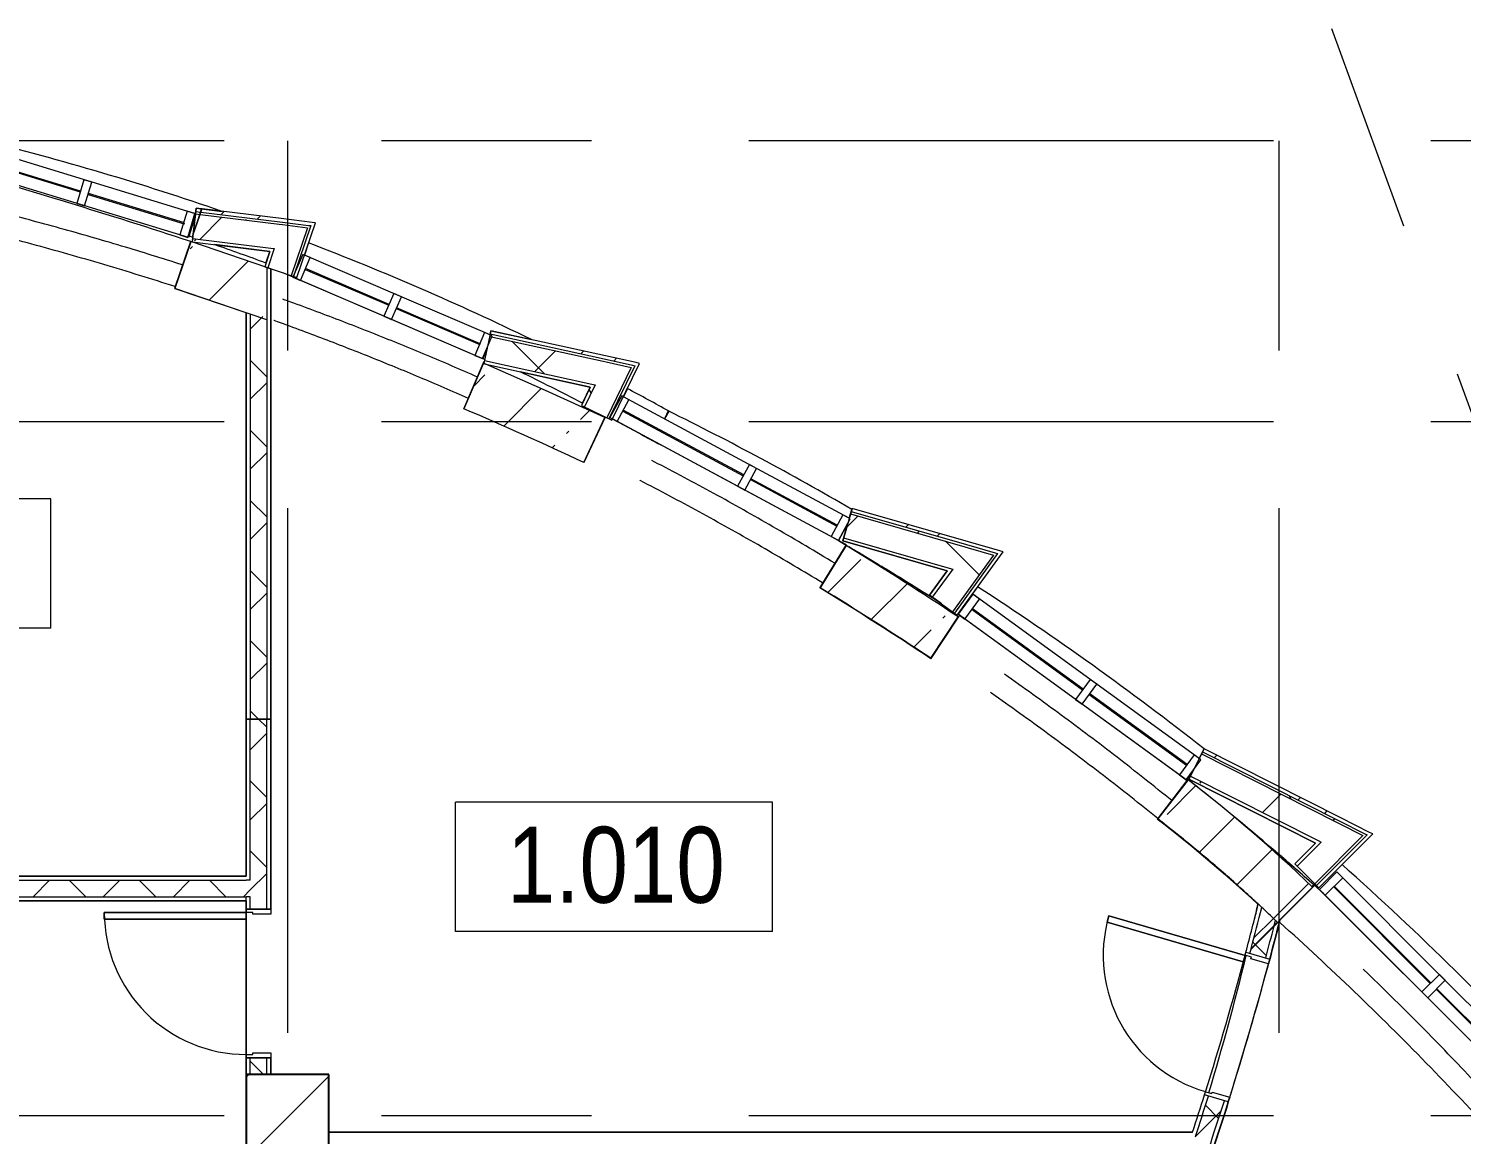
# Model space of a CAD drawing. Header units: millimetres. Extents: x 46431 to 216095, y -43515 to 31605.
# Drawn here: x 121366 to 130036, y 19405 to 26095 of the extents above; entities that cross this region are included whole.
import ezdxf

# ---------------------------------------------------------------- set-up
doc = ezdxf.new("R2010")
doc.units = ezdxf.units.MM
doc.linetypes.add('Осевые', pattern=[6350, 1270, -952.5, 3175, -952.5])
for name, color, linetype, lineweight in [('Двери', 7, 'Continuous', 9), ('Импосты витража', 7, 'Continuous', 9), ('Импосты витража-1', 7, 'Continuous', 18), ('Каркас_Импост', 7, 'Continuous', 9), ('Колонны', 7, 'Continuous', 9), ('Колонны-1', 7, 'Continuous', 25), ('Линии-1', 7, 'Осевые', 9), ('Марки помещений', 7, 'Continuous', 9), ('Общие ребра', 7, 'Continuous', 9), ('Оси-2', 7, 'Осевые', 9), ('Панель', 7, 'Continuous', 9), ('Перекрытия', 7, 'Continuous', 9), ('Стены', 7, 'Continuous', 9), ('Стены-1', 7, 'Continuous', 18), ('Штриховка разреза-3', 7, 'Continuous', 9)]:
    doc.layers.add(name, color=color, linetype=linetype, lineweight=lineweight)
doc.styles.add('Arial Narrow_1', font='Arial Narrow.ttf', dxfattribs={"height": 460})
pattern_1 = [(45, (0, 0), (-424.264, 424.264), [600, -100, 20, -100]), (45, (0, 424), (-424.264, 424.264), [])]
pattern_2 = [(45, (0, 0), (-212.13203, 212.13203), []), (135, (0, 0), (-212.13203, -212.13203), [])]
pattern_3 = [(45, (0, 0), (-502.8943, 502.8943), []), (45, (0, 762), (-502.8943, 502.8943), [])]
pattern_4 = [(0, (0, 0), (812.8, 203.2), [67.056, -542.544, 67.056, -542.544, -3251.2]), (0, (0, 0), (812.8, 203.2), [-1219.2, 67.056, -1152.144, 67.056, -542.544, -1422.4]), (0, (0, 0), (812.8, 203.2), [-3048, 67.056, -339.344, 67.056, -948.944]), (120, (304.8, 101.6), (-582.37636, 602.30545), [67.056, -542.544, 67.056, -542.544, -3251.2]), (120, (304.8, 101.6), (-582.37636, 602.30545), [-1219.2, 67.056, -1152.144, 67.056, -542.544, -1422.4]), (120, (304.8, 101.6), (-582.37636, 602.30545), [-3048, 67.056, -339.344, 67.056, -948.944]), (240, (406.4, 508), (-230.42364, -805.50545), [67.056, -542.544, 67.056, -542.544, -3251.2]), (240, (406.4, 508), (-230.42364, -805.50545), [-1219.2, 67.056, -1152.144, 67.056, -542.544, -1422.4]), (240, (406.4, 508), (-230.42364, -805.50545), [-3048, 67.056, -339.344, 67.056, -948.944])]
pattern_5 = [(45, (0, 0), (-707.107, 707.107), []), (135, (0, 0), (-707.107, -707.107), [])]

# ---------------------------------------------------------------- blocks, each defined once
blk = doc.blocks.new('Дверь - Однопольная - ДВ4__21х9-6240676-План 1-го этажа на отм_ -6_000')
at = {"layer": 'Двери'}
for p, q in [((-429, -75), (-389, -75)), ((-429, -933), (-429, -75)), ((-389, -75), (-389, -933)), ((-389, -933), (-429, -933))]:
    blk.add_line(p, q, dxfattribs=at)
blk.add_arc((-429, -75), 858, 270, 0, dxfattribs=at)
at = {"layer": 'Каркас_Импост'}
for p, q in [((-450, 75), (-420, 75)), ((-450, -75), (-450, 75)), ((-420, 75), (-420, -35)), ((420, 75), (450, 75)), ((420, -35), (420, 75)), ((450, 75), (450, -75)), ((-430, -75), (-450, -75)), ((-430, -35), (-430, -75)), ((-420, -35), (-430, -35)), ((430, -35), (420, -35)), ((430, -75), (430, -35)), ((450, -75), (430, -75))]:
    blk.add_line(p, q, dxfattribs=at)
at = {"layer": 'Панель'}
for p, q in [((-389, -75), (-429, -75)), ((-429, -75), (-429, -933)), ((-389, -933), (-389, -75)), ((-429, -933), (-389, -933))]:
    blk.add_line(p, q, dxfattribs=at)
blk = doc.blocks.new('Колонна 26 - Колонна 40-55-736017-План 1-го этажа на отм_ -6_000')
at = {"layer": 'Колонны'}
h = blk.add_hatch(dxfattribs=at)
h.set_pattern_fill('FP_27', color=256, style=0, pattern_type=2)
h.set_pattern_definition([(45, (-51000, -42800), (-493.914, 493.914), []), (45, (-50506.1, -42800), (-493.914, 493.914), [873.125, -174.625, 6.706, -167.919])])
h.paths.add_polyline_path([(71979.5, -23532.9), (72181.6, -23532.9), (72181.6, -23032.9), (71681.6, -23032.9), (71681.6, -23532.9)], flags=0)
at = {"layer": 'Колонны-1'}
for p, q in [((72181.6, -23032.9), (71681.6, -23032.9)), ((71681.6, -23032.9), (71681.6, -23532.9)), ((72181.6, -23532.9), (72181.6, -23032.9)), ((71681.6, -23532.9), (72181.6, -23532.9))]:
    blk.add_line(p, q, dxfattribs=at)
blk = doc.blocks.new('Прямоугольный импост - Прямоугольный черный-8339311-План 1-го этажа на отм_ -6_000')
at = {"layer": 'Импосты витража'}
for p, q in [((126991.7, 22552), (127079.9, 22673.3)), ((127809.6, 22143.1), (127079.9, 22673.3)), ((127721.4, 22021.8), (126991.7, 22552))]:
    blk.add_line(p, q, dxfattribs=at)
blk = doc.blocks.new('Прямоугольный импост - Прямоугольный черный-8339178-План 1-го этажа на отм_ -6_000')
at = {"layer": 'Импосты витража-1'}
for p, q in [((-50, 75), (0, 75)), ((-50, -75), (-50, 75)), ((0, 75), (0, -75)), ((0, -75), (-50, -75))]:
    blk.add_line(p, q, dxfattribs=at)
blk = doc.blocks.new('Прямоугольный импост - Прямоугольный черный-8339181-План 1-го этажа на отм_ -6_000')
at = {"layer": 'Импосты витража-1'}
for p, q in [((0, 75), (-50, 75)), ((-50, 75), (-50, -75)), ((0, -75), (0, 75)), ((-50, -75), (0, -75))]:
    blk.add_line(p, q, dxfattribs=at)
blk = doc.blocks.new('Прямоугольный импост - Прямоугольный черный-8339317-План 1-го этажа на отм_ -6_000')
at = {"layer": 'Импосты витража'}
for p, q in [((128449.5, 21678.3), (127809.6, 22143.1)), ((128371.1, 21549.8), (127721.4, 22021.8)), ((128415.2, 21610.4), (128371.1, 21549.8))]:
    blk.add_line(p, q, dxfattribs=at)
blk = doc.blocks.new('Прямоугольный импост - Прямоугольный черный-8339168-План 1-го этажа на отм_ -6_000')
at = {"layer": 'Импосты витража-1'}
for p, q in [((-25, 75), (25, 75)), ((-25, -75), (-25, 75)), ((25, 75), (25, -75)), ((25, -75), (-25, -75))]:
    blk.add_line(p, q, dxfattribs=at)
blk = doc.blocks.new('Прямоугольный импост - Прямоугольный черный-V12-План 1-го этажа на отм_ -6_000')
at = {"layer": 'Импосты витража'}
for p, q in [((125749.2, 23446.5), (124964.9, 23868.2)), ((125678.1, 23314.4), (124898.6, 23733.5))]:
    blk.add_line(p, q, dxfattribs=at)
blk = doc.blocks.new('Прямоугольный импост - Прямоугольный черный-8339328-План 1-го этажа на отм_ -6_000')
at = {"layer": 'Импосты витража'}
for p, q in [((126331.9, 23133.2), (125749.2, 23446.5)), ((126266.5, 22998), (125678.1, 23314.4)), ((126323.5, 23103.9), (126266.5, 22998))]:
    blk.add_line(p, q, dxfattribs=at)
blk = doc.blocks.new('Прямоугольный импост - Прямоугольный черный-8339330-План 1-го этажа на отм_ -6_000')
at = {"layer": 'Импосты витража'}
for p, q in [((123598.4, 24482.6), (123034.4, 24725)), ((122964.9, 24591.7), (122966.8, 24596)), ((123539.1, 24344.8), (122964.9, 24591.7))]:
    blk.add_line(p, q, dxfattribs=at)
blk = doc.blocks.new('Прямоугольный импост - Прямоугольный черный-8339337-План 1-го этажа на отм_ -6_000')
at = {"layer": 'Импосты витража-1'}
for p, q in [((-50, 75), (0, 75)), ((-50, -75), (-50, 75)), ((0, 75), (0, -75)), ((0, -75), (-50, -75))]:
    blk.add_line(p, q, dxfattribs=at)
blk = doc.blocks.new('Прямоугольный импост - Прямоугольный черный-8339333-План 1-го этажа на отм_ -6_000')
at = {"layer": 'Импосты витража'}
for p, q in [((124158, 24242.1), (123598.4, 24482.6)), ((124113.3, 24098), (123539.1, 24344.8)), ((124140, 24160.1), (124113.3, 24098))]:
    blk.add_line(p, q, dxfattribs=at)
blk = doc.blocks.new('Прямоугольный импост - Прямоугольный черный-8339345-План 1-го этажа на отм_ -6_000')
at = {"layer": 'Импосты витража'}
for p, q in [((121027.1, 25230.2), (121070.9, 25373.6)), ((121724.1, 25174), (121070.9, 25373.6)), ((121680.2, 25030.5), (121027.1, 25230.2))]:
    blk.add_line(p, q, dxfattribs=at)
blk = doc.blocks.new('Прямоугольный импост - Прямоугольный черный-8339352-План 1-го этажа на отм_ -6_000')
at = {"layer": 'Импосты витража-1'}
for p, q in [((-50, 75), (0, 75)), ((-50, -75), (-50, 75)), ((0, 75), (0, -75)), ((0, -75), (-50, -75))]:
    blk.add_line(p, q, dxfattribs=at)
blk = doc.blocks.new('Прямоугольный импост - Прямоугольный черный-8339348-План 1-го этажа на отм_ -6_000')
at = {"layer": 'Импосты витража'}
for p, q in [((122375.8, 24974.7), (121724.1, 25174)), ((122333.4, 24830.8), (121680.2, 25030.5)), ((122374.8, 24966.2), (122333.4, 24830.8))]:
    blk.add_line(p, q, dxfattribs=at)
blk = doc.blocks.new('Прямоугольный импост - Прямоугольный черный-8339349-План 1-го этажа на отм_ -6_000')
at = {"layer": 'Импосты витража-1'}
for p, q in [((-25, 75), (25, 75)), ((-25, -75), (-25, 75)), ((25, 75), (25, -75)), ((25, -75), (-25, -75))]:
    blk.add_line(p, q, dxfattribs=at)
blk = doc.blocks.new('Прямоугольный импост - Прямоугольный черный-8339395-План 1-го этажа на отм_ -6_000')
at = {"layer": 'Импосты витража'}
for p, q in [((130540.9, 19734.6), (129920.8, 20354.7)), ((130434.9, 19628.5), (129814.7, 20248.6))]:
    blk.add_line(p, q, dxfattribs=at)
blk = doc.blocks.new('Дверь - Однопольная - ДВ11__21х9-V29-План 1-го этажа на отм_ -6_000')
at = {"layer": 'Двери'}
for p, q in [((-429, -75), (-389, -75)), ((-429, -933), (-429, -75)), ((-389, -75), (-389, -933)), ((-389, -933), (-429, -933))]:
    blk.add_line(p, q, dxfattribs=at)
blk.add_arc((-429, -75), 858, 270, 0, dxfattribs=at)
at = {"layer": 'Каркас_Импост'}
for p, q in [((-450, 75), (-420, 75)), ((-450, -75), (-450, 75)), ((-420, 75), (-420, -35)), ((420, 75), (450, 75)), ((420, -35), (420, 75)), ((450, 75), (450, -75)), ((-430, -75), (-450, -75)), ((-430, -35), (-430, -75)), ((-420, -35), (-430, -35)), ((430, -35), (420, -35)), ((430, -75), (430, -35)), ((450, -75), (430, -75))]:
    blk.add_line(p, q, dxfattribs=at)
at = {"layer": 'Панель'}
for p, q in [((-389, -75), (-429, -75)), ((-429, -75), (-429, -933)), ((-389, -933), (-389, -75)), ((-429, -933), (-389, -933))]:
    blk.add_line(p, q, dxfattribs=at)
blk = doc.blocks.new('Марка помещения_Р - Марка помещения-4575829-План 1-го этажа на отм_ -6_000')
at = {"layer": 'Марки помещений'}
for p, q in [((-4.79375, -1.95625), (-4.79375, 1.95625)), ((4.79375, 1.95625), (-4.79375, 1.95625)), ((4.79375, -1.95625), (4.79375, 1.95625)), ((4.79375, -1.95625), (-4.79375, -1.95625))]:
    blk.add_line(p, q, dxfattribs=at)

msp = doc.modelspace()

# ---------------------------------------------------------------- hatches: boundary and pattern name
at = {"layer": 'Штриховка разреза-3'}
h = msp.add_hatch(dxfattribs=at)
h.set_pattern_fill('FP_6', color=256, style=0, pattern_type=2)
h.set_pattern_definition(pattern_5)
h.paths.add_polyline_path([(122852.4, 24764.3), (122901.8, 24909.4), (122403.1, 24970.6), (122359.6, 24843), (122357.5, 24825.1), (122832.1, 24766.8)], flags=0)
h.paths.add_polyline_path([(122360.8, 24852.7), (122401.1, 24970.9), (122375.7, 24974)], flags=0)
h = msp.add_hatch(dxfattribs=at)
h.set_pattern_fill('FP_5', color=256, style=0, pattern_type=2)
h.set_pattern_definition(pattern_4)
h.paths.add_polyline_path([(123053.9, 24890.7), (123058.9, 24905.2), (122408.1, 24985.1), (122403.1, 24970.6), (122901.8, 24909.4)], flags=0)
h.paths.add_polyline_path([(122401.1, 24970.9), (122406.1, 24985.4), (122377.6, 24988.9), (122375.7, 24974)], flags=0)
h = msp.add_hatch(dxfattribs=at)
h.set_pattern_fill('FP_3', color=256, style=0, pattern_type=2)
h.set_pattern_definition(pattern_3)
h.paths.add_polyline_path([(123074.1, 24903.4), (123080.7, 24922.7), (122414.7, 25004.5), (122408.1, 24985.1), (123058.9, 24905.2)], flags=0)
h.paths.add_polyline_path([(122406.1, 24985.4), (122412.6, 25004.7), (122380, 25008.7), (122377.6, 24988.9)], flags=0)
h = msp.add_hatch(dxfattribs=at)
h.set_pattern_fill('FP_4', color=256, style=0, pattern_type=2)
h.set_pattern_definition(pattern_1)
h.paths.add_polyline_path([(122806.6, 24333.6), (122806.6, 24650.5), (122347.1, 24806.2), (122250.6, 24523), (122706.6, 24367.7)], flags=0)
h = msp.add_hatch(dxfattribs=at)
h.set_pattern_fill('FP_5', color=256, style=0, pattern_type=2)
h.set_pattern_definition(pattern_4)
h.paths.add_polyline_path([(122825.5, 24747.5), (122832.1, 24766.8), (122357.5, 24825.1), (122355, 24805.3), (122819.6, 24748.2)], flags=0)
h = msp.add_hatch(dxfattribs=at)
h.set_pattern_fill('FP_1', color=256, style=0, pattern_type=2)
h.set_pattern_definition(pattern_2)
h.paths.add_polyline_path([(122706.6, 21917.1), (122806.6, 21917.1), (122806.6, 24333.6), (122706.6, 24367.7), (122706.6, 22294.7)], flags=0)
h = msp.add_hatch(dxfattribs=at)
h.set_pattern_fill('FP_6', color=256, style=0, pattern_type=2)
h.set_pattern_definition(pattern_5)
h.paths.add_polyline_path([(124793.9, 23939.7), (124861.6, 24078.4), (124156.1, 24233.4), (124123.9, 24086.9), (124773.8, 23944.1)], flags=0)
h = msp.add_hatch(dxfattribs=at)
h.set_pattern_fill('FP_3', color=256, style=0, pattern_type=2)
h.set_pattern_definition(pattern_3)
h.paths.add_polyline_path([(125034.2, 24055.9), (125043.2, 24074.4), (124163.6, 24267.6), (124159.3, 24248), (125019.1, 24059.2)], flags=0)
h = msp.add_hatch(dxfattribs=at)
h.set_pattern_fill('FP_4', color=256, style=0, pattern_type=2)
h.set_pattern_definition(pattern_1)
h.paths.add_polyline_path([(124725.3, 23469.8), (124852.6, 23741.5), (124493.6, 23906.1), (124117.9, 24070.6), (123999.9, 23794.9), (124364, 23635.4), (124612.6, 23521.5)], flags=0)
h = msp.add_hatch(dxfattribs=at)
h.set_pattern_fill('FP_5', color=256, style=0, pattern_type=2)
h.set_pattern_definition(pattern_4)
h.paths.add_polyline_path([(124728.9, 23806.4), (124793.9, 23939.7), (124773.8, 23944.1), (124710.9, 23815.1)], flags=0)
h = msp.add_hatch(dxfattribs=at)
h.set_pattern_fill('FP_6', color=256, style=0, pattern_type=2)
h.set_pattern_definition(pattern_5)
h.paths.add_polyline_path([(126957.7, 22825.1), (127051.5, 22954.2), (126339.1, 23158.5), (126297.8, 23014.3), (126937.2, 22831)], flags=0)
h = msp.add_hatch(dxfattribs=at)
h.set_pattern_fill('FP_5', color=256, style=0, pattern_type=2)
h.set_pattern_definition(pattern_4)
h.paths.add_polyline_path([(127204.9, 22910.2), (127214.3, 22923.1), (126343.3, 23172.9), (126339.1, 23158.5), (127051.5, 22954.2)], flags=0)
h = msp.add_hatch(dxfattribs=at)
h.set_pattern_fill('FP_3', color=256, style=0, pattern_type=2)
h.set_pattern_definition(pattern_3)
h.paths.add_polyline_path([(127229.7, 22918.7), (127242.2, 22936), (126348.8, 23192.1), (126343.3, 23172.9), (127214.3, 22923.1)], flags=0)
h = msp.add_hatch(dxfattribs=at)
h.set_pattern_fill('FP_4', color=256, style=0, pattern_type=2)
h.set_pattern_definition(pattern_1)
h.paths.add_polyline_path([(126825.6, 22285.3), (126991.3, 22535.3), (126653.7, 22754.8), (126312.2, 22968.2), (126155.5, 22712.4), (126492.5, 22501.8), (126811, 22294.7)], flags=0)
h = msp.add_hatch(dxfattribs=at)
h.set_pattern_fill('FP_6', color=256, style=0, pattern_type=2)
h.set_pattern_definition(pattern_5)
h.paths.add_polyline_path([(126955.7, 22567.1), (127204.9, 22910.2), (127051.5, 22954.2), (126834.3, 22655.3), (126908.5, 22601.4)], flags=0)
h = msp.add_hatch(dxfattribs=at)
h.set_pattern_fill('FP_1', color=256, style=0, pattern_type=2)
h.set_pattern_definition(pattern_2)
h.paths.add_polyline_path([(122706.6, 19767.1), (122806.6, 19767.1), (122806.6, 19867.1), (122706.6, 19867.1), (122706.6, 19841.2)], flags=0)
h.paths.add_polyline_path([(122806.6, 20767.1), (122806.6, 21917.1), (122706.6, 21917.1), (122706.6, 20767.1)], flags=0)
h = msp.add_hatch(dxfattribs=at)
h.set_pattern_fill('FP_6', color=256, style=0, pattern_type=2)
h.set_pattern_definition(pattern_5)
h.paths.add_polyline_path([(129188.1, 21172.3), (129299.8, 21284), (128463.7, 21706.5), (128396.1, 21572.7), (129169.3, 21181.8)], flags=0)
h = msp.add_hatch(dxfattribs=at)
h.set_pattern_fill('FP_5', color=256, style=0, pattern_type=2)
h.set_pattern_definition(pattern_4)
h.paths.add_polyline_path([(129440.7, 21212.8), (129451.8, 21223.9), (128470.5, 21719.9), (128463.7, 21706.5), (129336.4, 21265.5)], flags=0)
h = msp.add_hatch(dxfattribs=at)
h.set_pattern_fill('FP_3', color=256, style=0, pattern_type=2)
h.set_pattern_definition(pattern_3)
h.paths.add_polyline_path([(129465.9, 21216.8), (129480.8, 21231.7), (128479.5, 21737.8), (128470.5, 21719.9), (129451.8, 21223.9)], flags=0)
h = msp.add_hatch(dxfattribs=at)
h.set_pattern_fill('FP_4', color=256, style=0, pattern_type=2)
h.set_pattern_definition(pattern_1)
h.paths.add_polyline_path([(128923, 20688.1), (129135.2, 20900.3), (128892, 21126.2), (128640.8, 21343), (128381.9, 21550.6), (128198.6, 21313.1), (128406.6, 21147.4), (128609.6, 20975.5), (128869.9, 20738.8), (128917.2, 20693.7)], flags=0)
h = msp.add_hatch(dxfattribs=at)
h.set_pattern_fill('FP_5', color=256, style=0, pattern_type=2)
h.set_pattern_definition(pattern_4)
h.paths.add_polyline_path([(129154.4, 21167), (129169.3, 21181.8), (128396.1, 21572.7), (128387.1, 21554.8), (128912.6, 21289.2)], flags=0)
h = msp.add_hatch(dxfattribs=at)
h.set_pattern_fill('FP_1', color=256, style=0, pattern_type=2)
h.set_pattern_definition(pattern_2)
h.paths.add_polyline_path([(122681.6, 20842.1), (122706.6, 20842.1), (122706.6, 20942.1), (118581.6, 20942.1), (118581.6, 20842.1), (122555.7, 20842.1)], flags=0)
h = msp.add_hatch(dxfattribs=at)
h.set_pattern_fill('FP_1', color=256, style=0, pattern_type=2)
h.set_pattern_definition(pattern_2)
h.paths.add_polyline_path([(124458.9, 12388.3), (124558.9, 12499.5), (124807.8, 12783.9), (125051.2, 13073), (124971.6, 13133.7), (124674.7, 12783.4), (124458.9, 12537.7), (124458.9, 12480.7)], flags=0)
h.paths.add_polyline_path([(125960.6, 14265.9), (126187.6, 14596), (126407.8, 14930.6), (126321.6, 14981.5), (126104.6, 14651.8), (125881, 14326.6), (125946, 14277)], flags=0)
h.paths.add_polyline_path([(127170.2, 16222.4), (127390.8, 16643.7), (127601, 17070.1), (127509.1, 17109.8), (127301.6, 16689), (127084, 16273.3)], flags=0)
h.paths.add_polyline_path([(128195.1, 18447.5), (128338.8, 18831.4), (128488.8, 19262.3), (128601.9, 19607.9), (128505.8, 19635.8), (128393.8, 19292.1), (128300.9, 19022.4), (128151.3, 18614.5), (128103.2, 18487.1)], flags=0)
h.paths.add_polyline_path([(128852.7, 20472.3), (128902.8, 20665.1), (128763.4, 20525.7), (128756.6, 20500.1)], flags=0)
h.paths.add_polyline_path([(128764.4, 20529.5), (128903.8, 20668.9), (128911.4, 20699.2), (128828.1, 20778.1), (128796.7, 20653.7)], flags=0)

# ---------------------------------------------------------------- linework, layer by layer
at = {"layer": 'Линии-1'}
for centre, radius, start, end in [((116604.2, 7000), 18560, 72.13819, 76.90684), ((116549.6, 6892.9), 18540, 72.08613, 77.67342), ((116604.2, 7000), 18560, 66.24008, 70.39046), ((116549.6, 6892.9), 18540, 66.21279, 70.1889), ((116604.2, 7000), 18560, 58.70812, 63.7646), ((116549.6, 6892.9), 18540, 58.73863, 63.7508), ((116604.2, 7000), 18560, 51.00062, 56.22624), ((116549.6, 6892.9), 18540, 51.06793, 56.26689), ((116549.6, 6892.9), 18540, 49.23167, 50.72868), ((116604.2, 7000), 18560, 42.31617, 47.98479), ((116549.6, 6892.9), 18540, 32.89562, 48.07243)]:
    msp.add_arc(centre, radius, start, end, dxfattribs=at)
at = {"layer": 'Общие ребра'}
for p, q in [((122375.7, 24974), (122401.1, 24970.9)), ((122377.6, 24988.9), (122406.1, 24985.4)), ((122401.1, 24970.9), (122406.1, 24985.4)), ((122403.1, 24970.6), (122408.1, 24985.1)), ((122406.1, 24985.4), (122412.6, 25004.7)), ((122408.1, 24985.1), (122414.7, 25004.5)), ((122408.1, 24985.1), (122886.5, 24926.4)), ((122359.6, 24843), (122403.1, 24970.6)), ((122360.8, 24852.7), (122401.1, 24970.9)), ((122403.1, 24970.6), (122881.5, 24911.9)), ((122881.5, 24911.9), (122901.8, 24909.4)), ((122886.5, 24926.4), (123058.9, 24905.2)), ((122901.8, 24909.4), (123053.9, 24890.7)), ((123053.9, 24890.7), (122954.9, 24600)), ((123074.1, 24903.4), (122969.1, 24595.2)), ((123058.9, 24905.2), (123074.1, 24903.4)), ((122347.1, 24806.2), (122250.6, 24523)), ((122357.5, 24825.1), (122832.1, 24766.8)), ((122852.4, 24764.3), (122812.9, 24648.4)), ((122832.1, 24766.8), (122852.4, 24764.3)), ((122806.6, 24650.5), (122806.6, 24333.6)), ((122831.6, 24642), (122833.6, 24641.3)), ((122250.6, 24523), (122679.6, 24376.9)), ((122706.6, 24367.7), (122681.6, 24376.2)), ((122806.6, 24333.6), (122706.6, 24367.7)), ((122706.6, 24367.7), (122706.6, 21917.1)), ((122806.6, 24333.6), (122806.6, 21917.1)), ((124156.1, 24233.4), (124841.5, 24082.9)), ((124159.3, 24248), (124848.2, 24096.7)), ((124117.9, 24070.6), (123999.9, 23794.9)), ((124131.9, 24064.6), (124120.2, 24069.7)), ((124120.2, 24069.7), (124131.9, 24064.6)), ((124123.9, 24086.9), (124773.8, 23944.1)), ((124841.5, 24082.9), (124861.6, 24078.4)), ((124848.2, 24096.7), (125019.1, 24059.2)), ((124861.6, 24078.4), (125012.3, 24045.3)), ((125012.3, 24045.3), (124863.7, 23740.6)), ((125034.2, 24055.9), (124877.2, 23734)), ((125019.1, 24059.2), (125034.2, 24055.9)), ((124793.9, 23939.7), (124728.9, 23806.4)), ((124773.8, 23944.1), (124793.9, 23939.7)), ((124725.3, 23469.8), (124852.6, 23741.5)), ((126339.1, 23158.5), (127031, 22960.1)), ((126343.3, 23172.9), (127040.4, 22973)), ((126297.8, 23014.3), (126937.2, 22831)), ((126312.2, 22968.2), (126155.5, 22712.4)), ((127204.9, 22910.2), (126955.7, 22567.1)), ((127229.7, 22918.7), (126967.8, 22558.3)), ((127031, 22960.1), (127051.5, 22954.2)), ((127040.4, 22973), (127214.3, 22923.1)), ((127051.5, 22954.2), (127204.9, 22910.2)), ((127214.3, 22923.1), (127229.7, 22918.7)), ((126957.7, 22825.1), (126834.3, 22655.3)), ((126937.2, 22831), (126957.7, 22825.1)), ((126825.6, 22285.3), (126991.3, 22535.3)), ((122706.6, 20942.1), (122706.6, 21917.1)), ((122806.6, 20767.1), (122806.6, 21917.1)), ((122831.6, 20767.1), (122831.6, 21917.1)), ((128463.7, 21706.5), (129281, 21293.5)), ((128470.5, 21719.9), (129292.1, 21304.7)), ((128381.9, 21550.6), (128198.6, 21313.1)), ((128396.1, 21572.7), (129169.3, 21181.8)), ((129281, 21293.5), (129299.8, 21284)), ((129292.1, 21304.7), (129451.8, 21223.9)), ((129299.8, 21284), (129440.7, 21212.8)), ((129188.1, 21172.3), (129042.4, 21026.6)), ((129440.7, 21212.8), (129148.5, 20920.6)), ((129465.9, 21216.8), (129159.1, 20910)), ((129169.3, 21181.8), (129188.1, 21172.3)), ((129451.8, 21223.9), (129465.9, 21216.8)), ((118606.6, 20942.1), (122681.6, 20942.1)), ((122706.6, 20942.1), (122681.6, 20942.1)), ((128938.3, 20703.4), (129135.2, 20900.3)), ((118606.6, 20842.1), (122681.6, 20842.1)), ((122681.6, 20817.1), (122681.6, 20842.1)), ((122706.6, 20842.1), (122681.6, 20842.1)), ((122681.6, 20817.1), (122681.6, 20767.1)), ((122706.6, 20767.1), (122706.6, 20842.1)), ((128763.4, 20525.7), (128902.8, 20665.1)), ((128903.8, 20668.9), (128764.4, 20529.5)), ((128902.8, 20665.1), (128937.3, 20699.6)), ((128903.8, 20668.9), (128911.4, 20699.2)), ((128923, 20688.1), (128903.8, 20668.9)), ((128756.6, 20500.1), (128763.4, 20525.7)), ((128763.4, 20525.7), (128764.4, 20529.5)), ((128764.4, 20529.5), (128763.4, 20525.7)), ((122681.6, 19867.1), (122681.6, 19767.1)), ((122706.6, 19767.1), (122706.6, 19867.1)), ((122806.6, 19767.1), (122806.6, 19867.1)), ((122831.6, 19767.1), (122831.6, 19867.1))]:
    msp.add_line(p, q, dxfattribs=at)
for centre, radius, start, end in [((110033.6, 25464.8), 19345, 345.15082, 346.03901), ((110033.6, 25464.8), 19370, 345.23905, 345.99803), ((122821.6, 14348.7), 8798.6, 46.94779, 47.13389), ((122821.6, 14348.7), 8798.6, 46.20077, 46.94779), ((110033.6, 25464.8), 19470, 345.14227, 345.72861), ((110033.6, 25464.8), 19495, 345.14057, 345.85199), ((110033.6, 25464.8), 19495, 345.14057, 345.85199), ((122821.6, 14348.7), 8798.6, 46.09647, 46.20077), ((110033.6, 25464.8), 19470, 338.87427, 342.49354), ((110033.6, 25464.8), 19495, 338.87144, 342.49524), ((110033.6, 25464.8), 19495, 338.87144, 342.49524), ((110035.3, 25464.2), 19343.3, 341.78274, 342.485), ((110028.6, 25466.4), 19375.3, 341.7294, 342.4866)]:
    msp.add_arc(centre, radius, start, end, dxfattribs=at)
at = {"layer": 'Оси-2'}
for p, q in [((129251.3, 26095.3), (153940.5, -41737.8)), ((150171.6, 25417.1), (50527.1, 25417.1)), ((122931.6, 25417.1), (122931.6, -41737.8)), ((128931.6, 25417.1), (128931.6, -41733.9)), ((150171.6, 23717.1), (50565.6, 23717.1)), ((150171.6, 19517.1), (50527.1, 19517.1))]:
    msp.add_line(p, q, dxfattribs=at)
at = {"layer": 'Перекрытия'}
for p, q in [((122831.6, 24642), (122831.6, 21917.1)), ((124125.3, 24092.9), (122909.5, 24615.5)), ((122681.6, 24376.2), (122250.3, 24523.1)), ((122681.6, 20967.1), (122681.6, 24376.2)), ((123999.9, 23794.9), (124122.9, 24082.4)), ((124854.3, 23745.2), (124725.3, 23469.8)), ((126314.7, 22972.1), (124898.6, 23733.5)), ((126155.5, 22712.4), (126314.7, 22972.1)), ((126998.9, 22546.7), (126825.6, 22285.3)), ((126998.1, 22545.6), (126987.8, 22552.3)), ((128377.6, 21545), (126998.9, 22546.7)), ((122831.6, 21917.1), (122831.6, 20767.1)), ((128198.6, 21313.1), (128377.6, 21545)), ((128396.4, 21540.5), (128376.1, 21556.6)), ((128537.4, 21427.5), (128534.3, 21430)), ((118606.6, 20967.1), (122681.6, 20967.1)), ((129144.8, 20918.6), (129131, 20904.2)), ((129149.1, 20914.2), (129144.8, 20918.6)), ((130456.3, 19607.1), (129150.4, 20913)), ((122681.6, 20817.1), (118456.6, 20817.1)), ((122681.6, 19767.1), (122681.6, 20817.1)), ((122831.6, 20767.1), (122681.6, 20767.1)), ((122681.6, 20767.1), (122681.6, 19867.1)), ((122681.6, 19867.1), (122831.6, 19867.1)), ((122831.6, 19867.1), (122831.6, 19767.1)), ((122681.6, 19267.1), (122681.6, 19767.1)), ((122831.6, 19767.1), (123181.6, 19767.1)), ((123181.6, 19767.1), (123181.6, 19417.1)), ((123181.6, 19417.1), (128409, 19417.1))]:
    msp.add_line(p, q, dxfattribs=at)
for centre, radius, start, end in [((110043.2, -12766.3), 39536.7, 71.8684, 74.13336), ((114663, 1981.5), 23727.7, 64.9077, 66.82734), ((117131.2, 7343.5), 18123.4, 59.16296, 59.50309), ((117131.2, 7343.5), 18123.4, 57.42354, 58.78216), ((114556.6, 3777.2), 22205.3, 56.45975, 58.51012), ((122821.6, 14348.7), 8798.6, 50.60351, 52.32999), ((117131.2, 7343.5), 18123.4, 50.14959, 50.38249), ((122821.6, 14348.7), 8798.6, 48.87703, 50.59788), ((117131.2, 7343.5), 18123.4, 48.7229, 49.57278), ((122821.6, 14348.7), 8798.6, 47.15055, 48.86577), ((114546.1, 23902.3), 14593, 347.30319, 347.71389), ((114546.1, 23902.3), 14593, 343.08341, 346.46108), ((110033.6, 25464.8), 19495, 342.58319, 345.05271)]:
    msp.add_arc(centre, radius, start, end, dxfattribs=at)
at = {"layer": 'Стены'}
for p, q in [((122375.8, 24974.7), (122380, 25008.7)), ((122380, 25008.7), (122536, 24989.6)), ((122358.5, 24833.6), (122374.8, 24966.2)), ((122336.5, 24841), (122358.5, 24833.6)), ((123059.6, 24798.9), (123034.4, 24725)), ((122825.5, 24747.5), (122489.5, 24788.8)), ((122801.5, 24677), (122825.5, 24747.5)), ((124158, 24242.1), (124163.6, 24267.6)), ((124163.6, 24267.6), (124408.7, 24213.7)), ((124123.9, 24122.7), (124131.1, 24119.4)), ((124131.1, 24119.4), (124140, 24160.1)), ((124764.8, 23925.6), (124340.9, 24018.8)), ((124717.6, 23828.9), (124764.8, 23925.6)), ((124989, 23917.6), (124964.9, 23868.2)), ((125236.5, 23782.4), (125213, 23734.8)), ((125215.2, 23733.6), (125241, 23780)), ((126331.9, 23133.2), (126347.2, 23186.4)), ((126292.3, 22995.1), (126323.5, 23103.9)), ((126924.7, 22813.7), (126292.3, 22995.1)), ((126818.1, 22667), (126924.7, 22813.7)), ((127108.7, 22718.2), (126988, 22552.1)), ((126885.5, 22618.1), (126818.1, 22667)), ((128449.5, 21678.3), (128478.9, 21736.6)), ((128387.1, 21554.8), (128415.2, 21610.4)), ((129154.4, 21167), (128387.1, 21554.8)), ((129028.3, 21040.8), (129154.4, 21167)), ((129173.2, 20895.8), (129028.3, 21040.8)), ((129314.2, 21036.8), (129173.2, 20895.8)), ((128732.6, 20507.1), (128876.7, 20465.3)), ((128625.9, 19600.9), (128481.8, 19642.8))]:
    msp.add_line(p, q, dxfattribs=at)
for centre, radius, start, end in [((117005.8, 8993.1), 16925.5, 70.92904, 76.10538), ((117005.8, 8993.1), 16925.5, 64.0631, 69.04274), ((117005.8, 8993.1), 16720.5, 69.71927, 70.85499), ((117005.8, 8993.1), 16720.5, 62.53427, 63.97991), ((117005.8, 8993.1), 16925.5, 60.88561, 61.85772), ((117131.2, 7343.5), 18328.4, 59.81292, 63.75404), ((117005.8, 8993.1), 16720.5, 60.88561, 61.83144), ((117131.2, 7343.5), 18123.4, 63.5128, 63.75404), ((117131.2, 7343.5), 18123.4, 57.43772, 59.90421), ((117131.2, 7343.5), 18328.4, 51.74702, 57.0181), ((117131.2, 7343.5), 18123.4, 56.89942, 57.05227), ((117131.2, 7343.5), 18123.4, 50.95324, 51.65004), ((117131.2, 7343.5), 18123.4, 48.47348, 50.5462), ((117131.2, 7343.5), 18328.4, 42.49145, 48.34016), ((117131.2, 7343.5), 18123.4, 48.21798, 48.46715), ((110033.6, 25464.8), 19345, 342.54422, 345.09158), ((110033.6, 25464.8), 19495, 342.49524, 345.14057)]:
    msp.add_arc(centre, radius, start, end, dxfattribs=at)
at = {"layer": 'Стены-1'}
for p, q in [((121096.1, 25284.9), (121677.5, 25107.2)), ((121679, 25111.9), (121097.5, 25289.7)), ((121677.5, 25107.2), (121679, 25111.9)), ((121726.8, 25097.3), (121725.3, 25092.5)), ((121725.3, 25092.5), (122306.8, 24914.8)), ((122308.2, 24919.6), (121726.8, 25097.3)), ((122380, 25008.7), (122355, 24805.3)), ((122412.6, 25004.7), (122380, 25008.7)), ((122414.7, 25004.5), (122412.6, 25004.7)), ((122893.1, 24945.7), (122414.7, 25004.5)), ((122306.8, 24914.8), (122308.2, 24919.6)), ((123080.7, 24922.7), (122893.1, 24945.7)), ((122988, 24588.7), (123100.9, 24920.2)), ((123100.9, 24920.2), (123080.7, 24922.7)), ((122345.1, 24806.5), (122248.8, 24523.7)), ((122347.1, 24806.2), (122345.1, 24806.5)), ((122347.4, 24807), (122347.1, 24806.2)), ((122806.6, 24650.5), (122347.4, 24807)), ((122355, 24805.3), (122825.5, 24747.5)), ((122825.5, 24747.5), (122794, 24654.9)), ((122794, 24654.9), (122831.6, 24642)), ((122831.6, 24642), (122806.6, 24650.5)), ((122831.6, 24325.1), (122831.6, 24642)), ((122833.6, 24641.3), (122988, 24588.7)), ((123041.5, 24643.1), (123039.5, 24638.5)), ((123039.5, 24638.5), (123544.8, 24421.3)), ((123546.8, 24425.9), (123041.5, 24643.1)), ((122679.6, 24376.9), (122681.6, 24376.2)), ((122681.6, 24376.2), (122681.6, 21917.1)), ((123544.8, 24421.3), (123546.8, 24425.9)), ((123592.7, 24406.2), (123590.7, 24401.6)), ((123590.7, 24401.6), (124096, 24184.4)), ((124098, 24188.9), (123592.7, 24406.2)), ((122831.6, 21917.1), (122831.6, 24325.1)), ((124163.6, 24267.6), (124120.2, 24069.7)), ((124857.3, 24115.2), (124163.6, 24267.6)), ((124096, 24184.4), (124098, 24188.9)), ((125043.2, 24074.4), (124857.3, 24115.2)), ((124131.9, 24064.6), (124764.8, 23925.6)), ((124895.2, 23725.3), (125063.3, 24070)), ((125063.3, 24070), (125043.2, 24074.4)), ((124764.8, 23925.6), (124710.9, 23815.1)), ((124710.9, 23815.1), (124895.2, 23725.3)), ((124964.4, 23786.1), (124962.1, 23781.7)), ((124962.1, 23781.7), (125690.4, 23390.1)), ((125692.8, 23394.5), (124964.4, 23786.1)), ((125690.4, 23390.1), (125692.8, 23394.5)), ((125736.8, 23370.8), (125734.5, 23366.4)), ((125734.5, 23366.4), (126256.8, 23085.5)), ((126259.2, 23089.9), (125736.8, 23370.8)), ((126348.8, 23192.1), (126292.3, 22995.1)), ((127052.9, 22990.2), (126348.8, 23192.1)), ((126256.8, 23085.5), (126259.2, 23089.9)), ((126292.3, 22995.1), (126924.7, 22813.7)), ((127242.2, 22936), (127052.9, 22990.2)), ((126310.5, 22969.2), (126153.8, 22713.4)), ((126312.2, 22968.2), (126310.5, 22969.2)), ((126984, 22546.6), (127262.6, 22930.1)), ((127262.6, 22930.1), (127242.2, 22936)), ((126924.7, 22813.7), (126818.1, 22667)), ((126153.8, 22713.4), (126152.8, 22711.7)), ((126818.1, 22667), (126984, 22546.6)), ((127077.7, 22585.3), (127074.8, 22581.2)), ((127074.8, 22581.2), (127743.8, 22095.1)), ((127746.8, 22099.2), (127077.7, 22585.3)), ((126827.2, 22284.2), (126993, 22534.2)), ((126993, 22534.2), (126991.3, 22535.3)), ((126826.1, 22282.5), (126827.2, 22284.2)), ((127743.8, 22095.1), (127746.8, 22099.2)), ((127787.2, 22069.8), (127784.3, 22065.7)), ((127784.3, 22065.7), (128373.3, 21637.8)), ((128376.2, 21641.9), (127787.2, 22069.8)), ((122681.6, 21917.1), (122681.6, 20967.1)), ((122831.6, 21917.1), (122681.6, 21917.1)), ((122681.6, 21917.1), (122831.6, 21917.1)), ((128479.5, 21737.8), (128387.1, 21554.8)), ((129307, 21319.5), (128479.5, 21737.8)), ((128373.3, 21637.8), (128376.2, 21641.9)), ((128387.1, 21554.8), (129154.4, 21167)), ((128197, 21314.4), (128195.8, 21312.8)), ((129480.8, 21231.7), (129307, 21319.5)), ((129154.4, 21167), (129028.3, 21040.8)), ((129173.2, 20895.8), (129499.6, 21222.2)), ((129499.6, 21222.2), (129480.8, 21231.7)), ((129028.3, 21040.8), (129173.2, 20895.8)), ((122681.6, 20967.1), (118606.6, 20967.1)), ((128940.1, 20702.4), (129152, 20914.3)), ((129150.5, 20915.7), (129135.2, 20900.3)), ((129267.1, 20905.9), (129263.5, 20902.4)), ((129263.5, 20902.4), (129848.3, 20317.6)), ((129851.8, 20321.1), (129267.1, 20905.9)), ((118606.6, 20817.1), (122681.6, 20817.1)), ((122681.6, 20767.1), (122831.6, 20767.1)), ((128732.6, 20507.1), (128876.7, 20465.3)), ((128876.7, 20465.3), (128878.6, 20464.7)), ((129848.3, 20317.6), (129851.8, 20321.1)), ((129887.2, 20285.8), (129883.7, 20282.2)), ((129883.7, 20282.2), (130468.4, 19697.4)), ((130472, 19701), (129887.2, 20285.8)), ((122831.6, 19867.1), (122681.6, 19867.1)), ((122681.6, 19767.1), (122831.6, 19767.1)), ((128625.9, 19600.9), (128481.8, 19642.8)), ((128627.8, 19600.4), (128625.9, 19600.9)), ((128409.1, 19417.1), (123181.6, 19417.1)), ((123181.6, 19417.1), (123181.6, 19267.1))]:
    msp.add_line(p, q, dxfattribs=at)
at = {"layer": 'Стены-1', "flags": 128}
for points in [[(124120.2, 24069.7), (124119, 24070.2), (124117.9, 24070.6)], [(124852.6, 23741.5), (124493.6, 23906.1), (124131.9, 24064.6)], [(126825.6, 22285.3), (126492.5, 22501.8), (126155.5, 22712.4)], [(128198.6, 21313.1), (128406.6, 21147.4), (128609.6, 20975.5), (128807.2, 20797.6)], [(128805.5, 20799.1), (128608.4, 20976.5), (128406, 21147.9), (128198.6, 21313.1)]]:
    msp.add_lwpolyline(points, dxfattribs=at)
at = {"layer": 'Стены-1'}
for centre, radius, start, end in [((114663, 1981.5), 23727.7, 64.9077, 66.82734), ((114556.6, 3777.2), 22505.3, 56.45975, 58.51012), ((114556.6, 3777.2), 22203.3, 56.45459, 58.51528), ((114556.6, 3777.2), 22205.3, 56.45975, 58.51012), ((122821.6, 14348.7), 9098.6, 46.06031, 52.32999), ((122821.6, 14348.7), 8796.6, 47.14158, 52.34301), ((110033.6, 25464.8), 19497, 345.14043, 345.86183), ((110033.6, 25464.8), 19497, 338.87121, 342.49537)]:
    msp.add_arc(centre, radius, start, end, dxfattribs=at)

# ---------------------------------------------------------------- block references
at = {"layer": 'Двери'}
for name, p, rotation in [('Дверь - Однопольная - ДВ4__21х9-6240676-План 1-го этажа на отм_ -6_000', (122756.6, 20317.1), 270), ('Дверь - Однопольная - ДВ11__21х9-V29-План 1-го этажа на отм_ -6_000', (128679.3, 20054), 253.8179020411179)]:
    msp.add_blockref(name, p, dxfattribs=dict(at, rotation=rotation))
at = {"layer": 'Импосты витража'}
for name in ['Прямоугольный импост - Прямоугольный черный-8339345-План 1-го этажа на отм_ -6_000', 'Прямоугольный импост - Прямоугольный черный-8339348-План 1-го этажа на отм_ -6_000', 'Прямоугольный импост - Прямоугольный черный-8339330-План 1-го этажа на отм_ -6_000', 'Прямоугольный импост - Прямоугольный черный-8339333-План 1-го этажа на отм_ -6_000', 'Прямоугольный импост - Прямоугольный черный-V12-План 1-го этажа на отм_ -6_000', 'Прямоугольный импост - Прямоугольный черный-8339328-План 1-го этажа на отм_ -6_000', 'Прямоугольный импост - Прямоугольный черный-8339311-План 1-го этажа на отм_ -6_000', 'Прямоугольный импост - Прямоугольный черный-8339317-План 1-го этажа на отм_ -6_000', 'Прямоугольный импост - Прямоугольный черный-8339395-План 1-го этажа на отм_ -6_000']:
    msp.add_blockref(name, (0, 0), dxfattribs=at)
at = {"layer": 'Импосты витража', "extrusion": (0, 0, -1)}
for name, p, rotation in [('Прямоугольный импост - Прямоугольный черный-8339349-План 1-го этажа на отм_ -6_000', (-121702.2, 25102.2), 197.0000000000001), ('Прямоугольный импост - Прямоугольный черный-8339352-План 1-го этажа на отм_ -6_000', (-122349.9, 24904.2), 197.0000000000001), ('Прямоугольный импост - Прямоугольный черный-8339168-План 1-го этажа на отм_ -6_000', (-123568.7, 24413.7), 203.2615436827193), ('Прямоугольный импост - Прямоугольный черный-8339337-План 1-го этажа на отм_ -6_000', (-124141.6, 24167.5), 203.2615436827193), ('Прямоугольный импост - Прямоугольный черный-8339168-План 1-го этажа на отм_ -6_000', (-125713.6, 23380.4), 208.2673502275995), ('Прямоугольный импост - Прямоугольный черный-8339178-План 1-го этажа на отм_ -6_000', (-126302.1, 23064), 208.2673502275995), ('Прямоугольный импост - Прямоугольный черный-8339168-План 1-го этажа на отм_ -6_000', (-127765.5, 22082.5), 216.0000000000001), ('Прямоугольный импост - Прямоугольный черный-8339178-План 1-го этажа на отм_ -6_000', (-128415.2, 21610.4), 216.0000000000001), ('Прямоугольный импост - Прямоугольный черный-8339168-План 1-го этажа на отм_ -6_000', (-129867.8, 20301.7), 225.0000000000002)]:
    msp.add_blockref(name, p, dxfattribs=dict(at, rotation=rotation))
at = {"layer": 'Импосты витража'}
for name, p, rotation in [('Прямоугольный импост - Прямоугольный черный-8339181-План 1-го этажа на отм_ -6_000', (122994.5, 24660.6), 156.7384563172807), ('Прямоугольный импост - Прямоугольный черный-8339181-План 1-го этажа на отм_ -6_000', (124919.2, 23807.6), 151.7326497724005), ('Прямоугольный импост - Прямоугольный черный-8339181-План 1-го этажа на отм_ -6_000', (127035.8, 22612.6), 143.9999999999999), ('Прямоугольный импост - Прямоугольный черный-8339311-План 1-го этажа на отм_ -6_000', (220.8, 18478), 351.0000000000001), ('Прямоугольный импост - Прямоугольный черный-8339181-План 1-го этажа на отм_ -6_000', (129229.9, 20939.5), 134.9999999999998)]:
    msp.add_blockref(name, p, dxfattribs=dict(at, rotation=rotation))
at = {"layer": 'Колонны'}
msp.add_blockref('Колонна 26 - Колонна 40-55-736017-План 1-го этажа на отм_ -6_000', (51000, 42800), dxfattribs=at)
at = {"layer": 'Марки помещений', "xscale": 199.9999999999999, "yscale": 199.9999999999999, "zscale": 199.9999999999999}
for p in [(120541.3, 22858.3), (124907.7, 21023.9)]:
    msp.add_blockref('Марка помещения_Р - Марка помещения-4575829-План 1-го этажа на отм_ -6_000', p, dxfattribs=at)

# ---------------------------------------------------------------- texts
at = {"layer": 'Марки помещений', "insert": (124259.8, 21265.8), "char_height": 460, "width": 1587.341, "attachment_point": 1, "style": 'Arial Narrow_1'}
msp.add_mtext('1.010', dxfattribs=at)

doc.saveas('drawing.dxf')
